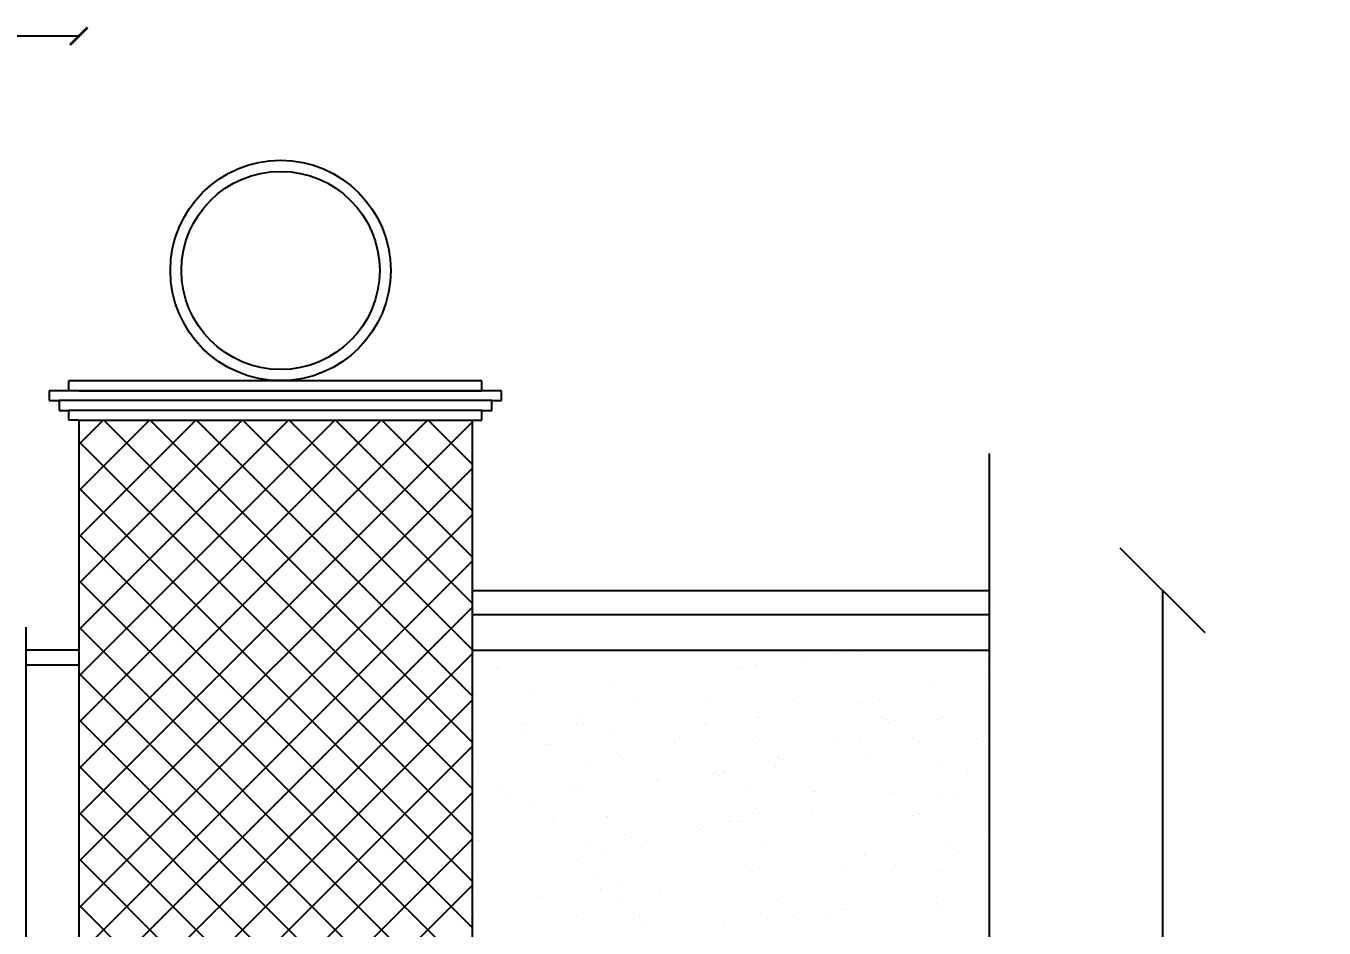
# Model space of a CAD drawing. Header units: metres. Extents: x 10791 to 15749, y -2675 to -2476.
# Drawn here: x 15706.52 to 15709.277, y -2624.983 to -2623.066 of the extents above; entities that cross this region are included whole.
import ezdxf

# ---------------------------------------------------------------- set-up
doc = ezdxf.new("R2010")
doc.units = ezdxf.units.M
doc.header["$LTSCALE"] = 0.5
doc.header["$MEASUREMENT"] = 0
doc.header["$PDMODE"] = 35
doc.styles.get("Standard").update_dxf_attribs({"font": ''})
doc.styles.get('Standard').set_extended_font_data('Arial Black')
doc.dimstyles.get("Standard").update_dxf_attribs({"dimtxt": 0.23, "dimasz": 0.18, "dimexe": 0.18, "dimexo": 0.0625, "dimgap": 0.09, "dimtad": 0, "dimtih": 1, "dimtoh": 1, "dimzin": 0, "dimdsep": 46, "dimtxsty": 'Standard', "dimblk": 'OBLIQUE', "dimcen": 0.09, "dimse1": 1, "dimse2": 1, "dimclrd": 1, "dimclrt": 3, "dimadec": 0, "dimazin": 0, "dimtfac": 1, "dimtofl": 0, "dimtmove": 0, "dimatfit": 3, "dimfxl": 0, "dimtolj": 1, "dimtzin": 0, "dimarcsym": 0})

# ---------------------------------------------------------------- blocks, each defined once
blk = doc.blocks.new('_Oblique')
at = {"color": 0, "linetype": 'ByBlock', "lineweight": -2}
blk.add_line((-0.5, -0.5), (0.5, 0.5), dxfattribs=at)
blk = doc.blocks.new('*D101')
at = {"color": 1, "lineweight": -2}
for p, q in [((15708.9341, -2624.2653), (15708.9341, -2625.2838)), ((15708.9341, -2626.7201), (15708.9341, -2625.7016))]:
    blk.add_line(p, q, dxfattribs=at)
at = {"layer": 'Defpoints', "color": 0, "lineweight": 25}
for p in [(15708.5655, -2624.2653), (15708.9341, -2624.2653), (15708.5655, -2626.7201)]:
    blk.add_point(p, dxfattribs=at)
at = {"color": 1, "lineweight": -2, "xscale": 0.18, "yscale": 0.18, "zscale": 0.18}
for p, rotation in [((15708.9341, -2624.2653), 90), ((15708.9341, -2626.7201), 270)]:
    blk.add_blockref('_Oblique', p, dxfattribs=dict(at, rotation=rotation))
at = {"color": 3, "insert": (15708.9341, -2625.4927), "char_height": 0.23, "attachment_point": 5}
blk.add_mtext('\\A1;1.50', dxfattribs=at)

msp = doc.modelspace()

# ---------------------------------------------------------------- linework, layer by layer
at = {"lineweight": 25, "ltscale": 60}
msp.add_line((15706.63188, -2623.08776), (15703.93529, -2623.08776), dxfattribs=at)
at = {"lineweight": 25, "ltscale": 72}
for p, q in [((15707.48808, -2623.82036), (15706.611, -2623.82036)), ((15706.611, -2623.84124), (15706.611, -2623.82036)), ((15707.48808, -2623.84124), (15707.48808, -2623.82036)), ((15706.56923, -2623.84124), (15706.56923, -2623.86212)), ((15707.52984, -2623.84124), (15706.56923, -2623.84124)), ((15706.56923, -2623.86212), (15706.59012, -2623.86212)), ((15706.611, -2623.86212), (15706.59012, -2623.86212)), ((15706.59012, -2623.86212), (15706.59012, -2623.88301)), ((15706.63188, -2623.84124), (15706.611, -2623.84124)), ((15707.50896, -2623.86212), (15706.611, -2623.86212)), ((15706.63188, -2623.84124), (15707.46719, -2623.84124)), ((15707.46719, -2623.84124), (15707.48808, -2623.84124)), ((15707.50896, -2623.88301), (15707.50896, -2623.86212)), ((15707.50896, -2623.86212), (15707.52984, -2623.86212)), ((15707.52984, -2623.86212), (15707.52984, -2623.84124)), ((15706.59012, -2623.88301), (15706.611, -2623.88301)), ((15707.48808, -2623.88301), (15706.611, -2623.88301)), ((15706.611, -2623.90389), (15706.611, -2623.88301)), ((15707.48808, -2623.90389), (15707.48808, -2623.88301)), ((15707.48808, -2623.88301), (15707.50896, -2623.88301)), ((15706.63188, -2623.90389), (15706.611, -2623.90389)), ((15706.63188, -2623.90389), (15706.63188, -2626.72012)), ((15706.63188, -2623.90389), (15707.46719, -2623.90389)), ((15706.63188, -2623.95561), (15706.68361, -2623.90389)), ((15706.63188, -2624.05406), (15706.78205, -2623.90389)), ((15706.63188, -2624.1525), (15706.88049, -2623.90389)), ((15706.63188, -2624.25094), (15706.97893, -2623.90389)), ((15706.63188, -2624.34938), (15707.07738, -2623.90389)), ((15706.63188, -2624.44783), (15707.17582, -2623.90389)), ((15706.63188, -2624.54627), (15707.27426, -2623.90389)), ((15706.63188, -2624.64471), (15707.3727, -2623.90389)), ((15706.63188, -2624.74315), (15707.46719, -2623.90784)), ((15707.46719, -2624.68597), (15706.68511, -2623.90389)), ((15707.46719, -2624.58753), (15706.78355, -2623.90389)), ((15707.46719, -2624.48909), (15706.882, -2623.90389)), ((15707.46719, -2624.39064), (15706.98044, -2623.90389)), ((15707.46719, -2624.2922), (15707.07888, -2623.90389)), ((15707.46719, -2624.19376), (15707.17732, -2623.90389)), ((15707.46719, -2624.09532), (15707.27577, -2623.90389)), ((15707.46719, -2623.99688), (15707.37421, -2623.90389)), ((15707.46719, -2623.90389), (15707.46719, -2626.72012)), ((15707.46719, -2623.90389), (15707.48808, -2623.90389)), ((15707.46719, -2624.78441), (15706.63188, -2623.9491)), ((15708.56549, -2623.97485), (15708.56549, -2625.26767)), ((15706.63188, -2624.84159), (15707.46719, -2624.00628)), ((15707.46719, -2624.88286), (15706.63188, -2624.04755)), ((15706.63188, -2624.94004), (15707.46719, -2624.10473)), ((15707.46719, -2624.9813), (15706.63188, -2624.14599)), ((15706.63188, -2625.03848), (15707.46719, -2624.20317)), ((15707.46719, -2625.07974), (15706.63188, -2624.24443)), ((15707.46719, -2624.26534), (15708.56549, -2624.26534)), ((15706.63188, -2625.13692), (15707.46719, -2624.30161)), ((15707.46719, -2624.31624), (15708.56549, -2624.31624)), ((15706.51963, -2624.34375), (15706.51963, -2626.59968)), ((15707.46719, -2625.17818), (15706.63188, -2624.34287)), ((15706.63188, -2624.39258), (15706.51963, -2624.39258)), ((15706.63188, -2625.23536), (15707.46719, -2624.40005)), ((15707.46719, -2624.39258), (15708.56549, -2624.39258)), ((15707.4691, -2624.39628), (15707.4691, -2624.39628)), ((15707.56082, -2624.41415), (15707.56082, -2624.41415)), ((15707.72794, -2624.41559), (15707.72794, -2624.41559)), ((15707.89752, -2624.41928), (15707.89752, -2624.41928)), ((15708.12645, -2624.41787), (15708.12645, -2624.41787)), ((15708.14819, -2624.41501), (15708.14819, -2624.41501)), ((15708.18215, -2624.41054), (15708.18215, -2624.41054)), ((15708.23888, -2624.40307), (15708.23888, -2624.40307)), ((15708.26061, -2624.40021), (15708.26061, -2624.40021)), ((15708.29457, -2624.39574), (15708.29457, -2624.39574)), ((15708.39965, -2624.41702), (15708.39965, -2624.41702)), ((15708.50898, -2624.41562), (15708.50898, -2624.41562)), ((15708.53461, -2624.39624), (15708.53461, -2624.39624)), ((15706.63188, -2624.42411), (15706.51963, -2624.42411)), ((15707.46719, -2625.27663), (15706.63188, -2624.44131)), ((15707.52207, -2624.43046), (15707.52207, -2624.43046)), ((15707.52312, -2624.43208), (15707.52312, -2624.43208)), ((15707.54073, -2624.4433), (15707.54073, -2624.4433)), ((15707.62891, -2624.43097), (15707.62891, -2624.43097)), ((15707.65318, -2624.43184), (15707.65318, -2624.43184)), ((15707.67079, -2624.44306), (15707.67079, -2624.44306)), ((15707.73564, -2624.42264), (15707.73564, -2624.42264)), ((15707.74171, -2624.42691), (15707.74171, -2624.42691)), ((15707.78324, -2624.43161), (15707.78324, -2624.43161)), ((15707.80086, -2624.44283), (15707.80086, -2624.44283)), ((15707.85104, -2624.42551), (15707.85104, -2624.42551)), ((15707.91331, -2624.43137), (15707.91331, -2624.43137)), ((15707.92334, -2624.44461), (15707.92334, -2624.44461)), ((15707.93092, -2624.44259), (15707.93092, -2624.44259)), ((15707.9573, -2624.44014), (15707.9573, -2624.44014)), ((15707.95788, -2624.42603), (15707.95788, -2624.42603)), ((15708.01403, -2624.43268), (15708.01403, -2624.43268)), ((15708.03577, -2624.42981), (15708.03577, -2624.42981)), ((15708.04337, -2624.43113), (15708.04337, -2624.43113)), ((15708.06098, -2624.44235), (15708.06098, -2624.44235)), ((15708.06465, -2624.42072), (15708.06465, -2624.42072)), ((15708.06972, -2624.42534), (15708.06972, -2624.42534)), ((15708.07068, -2624.42196), (15708.07068, -2624.42196)), ((15708.07235, -2624.42777), (15708.07235, -2624.42777)), ((15708.17344, -2624.4309), (15708.17344, -2624.4309)), ((15708.18001, -2624.42057), (15708.18001, -2624.42057)), ((15708.19105, -2624.44212), (15708.19105, -2624.44212)), ((15708.23423, -2624.42441), (15708.23423, -2624.42441)), ((15708.28685, -2624.42108), (15708.28685, -2624.42108)), ((15708.3035, -2624.43066), (15708.3035, -2624.43066)), ((15708.32111, -2624.44188), (15708.32111, -2624.44188)), ((15708.40136, -2624.42585), (15708.40136, -2624.42585)), ((15708.40905, -2624.4329), (15708.40905, -2624.4329)), ((15708.43356, -2624.43042), (15708.43356, -2624.43042)), ((15708.45118, -2624.44164), (15708.45118, -2624.44164)), ((15708.56363, -2624.43019), (15708.56363, -2624.43019)), ((15707.57855, -2624.46962), (15707.57855, -2624.46962)), ((15707.60239, -2624.45225), (15707.60239, -2624.45225)), ((15707.61008, -2624.4593), (15707.61008, -2624.4593)), ((15707.68787, -2624.46822), (15707.68787, -2624.46822)), ((15707.6985, -2624.47422), (15707.6985, -2624.47422)), ((15707.73245, -2624.46975), (15707.73245, -2624.46975)), ((15707.77197, -2624.45594), (15707.77197, -2624.45594)), ((15707.78918, -2624.46228), (15707.78918, -2624.46228)), ((15707.79471, -2624.46874), (15707.79471, -2624.46874)), ((15707.81092, -2624.45941), (15707.81092, -2624.45941)), ((15707.84488, -2624.45494), (15707.84488, -2624.45494)), ((15707.90161, -2624.44748), (15707.90161, -2624.44748)), ((15707.90751, -2624.46467), (15707.90751, -2624.46467)), ((15707.9391, -2624.45737), (15707.9391, -2624.45737)), ((15707.94679, -2624.46443), (15707.94679, -2624.46443)), ((15708.01684, -2624.46328), (15708.01684, -2624.46328)), ((15708.10868, -2624.46107), (15708.10868, -2624.46107)), ((15708.12368, -2624.46379), (15708.12368, -2624.46379)), ((15708.23648, -2624.45973), (15708.23648, -2624.45973)), ((15708.2758, -2624.4625), (15708.2758, -2624.4625)), ((15708.2835, -2624.46956), (15708.2835, -2624.46956)), ((15708.34581, -2624.45833), (15708.34581, -2624.45833)), ((15708.44539, -2624.4662), (15708.44539, -2624.4662)), ((15708.45265, -2624.45884), (15708.45265, -2624.45884)), ((15708.52397, -2624.47368), (15708.52397, -2624.47368)), ((15708.55792, -2624.46921), (15708.55792, -2624.46921)), ((15708.56545, -2624.45478), (15708.56545, -2624.45478)), ((15706.63188, -2625.33381), (15707.46719, -2624.4985)), ((15707.47407, -2624.48393), (15707.47407, -2624.48393)), ((15707.47683, -2624.4889), (15707.47683, -2624.4889)), ((15707.48453, -2624.49596), (15707.48453, -2624.49596)), ((15707.50761, -2624.49935), (15707.50761, -2624.49935)), ((15707.56434, -2624.49188), (15707.56434, -2624.49188)), ((15707.58607, -2624.48902), (15707.58607, -2624.48902)), ((15707.60413, -2624.48369), (15707.60413, -2624.48369)), ((15707.62003, -2624.48455), (15707.62003, -2624.48455)), ((15707.64642, -2624.4926), (15707.64642, -2624.4926)), ((15707.67676, -2624.47708), (15707.67676, -2624.47708)), ((15707.7342, -2624.48346), (15707.7342, -2624.48346)), ((15707.81354, -2624.49403), (15707.81354, -2624.49403)), ((15707.82124, -2624.50108), (15707.82124, -2624.50108)), ((15707.86426, -2624.48322), (15707.86426, -2624.48322)), ((15707.98313, -2624.49772), (15707.98313, -2624.49772)), ((15707.99432, -2624.48298), (15707.99432, -2624.48298)), ((15708.12439, -2624.48275), (15708.12439, -2624.48275)), ((15708.15025, -2624.49916), (15708.15025, -2624.49916)), ((15708.18264, -2624.50104), (15708.18264, -2624.50104)), ((15708.25445, -2624.48251), (15708.25445, -2624.48251)), ((15708.28948, -2624.50155), (15708.28948, -2624.50155)), ((15708.33308, -2624.49881), (15708.33308, -2624.49881)), ((15708.38452, -2624.48227), (15708.38452, -2624.48227)), ((15708.38981, -2624.49134), (15708.38981, -2624.49134)), ((15708.40228, -2624.49749), (15708.40228, -2624.49749)), ((15708.41155, -2624.48848), (15708.41155, -2624.48848)), ((15708.4455, -2624.48401), (15708.4455, -2624.48401)), ((15708.50223, -2624.47654), (15708.50223, -2624.47654)), ((15708.51161, -2624.4961), (15708.51161, -2624.4961)), ((15708.51458, -2624.48204), (15708.51458, -2624.48204)), ((15707.47365, -2624.50382), (15707.47365, -2624.50382)), ((15707.52087, -2624.52925), (15707.52087, -2624.52925)), ((15707.5247, -2624.51093), (15707.5247, -2624.51093)), ((15707.63154, -2624.51145), (15707.63154, -2624.51145)), ((15707.74435, -2624.50738), (15707.74435, -2624.50738)), ((15707.85367, -2624.50599), (15707.85367, -2624.50599)), ((15707.96051, -2624.5065), (15707.96051, -2624.5065)), ((15708.07331, -2624.50244), (15708.07331, -2624.50244)), ((15708.10823, -2624.52841), (15708.10823, -2624.52841)), ((15708.15795, -2624.50621), (15708.15795, -2624.50621)), ((15708.16496, -2624.52094), (15708.16496, -2624.52094)), ((15708.1867, -2624.51808), (15708.1867, -2624.51808)), ((15708.22065, -2624.51361), (15708.22065, -2624.51361)), ((15708.27738, -2624.50614), (15708.27738, -2624.50614)), ((15708.29912, -2624.50328), (15708.29912, -2624.50328)), ((15708.31984, -2624.50285), (15708.31984, -2624.50285)), ((15708.48696, -2624.50429), (15708.48696, -2624.50429)), ((15708.49466, -2624.51134), (15708.49466, -2624.51134)), ((15707.46719, -2625.37507), (15706.63188, -2624.53976)), ((15707.46837, -2624.55416), (15707.46837, -2624.55416)), ((15707.55685, -2624.53666), (15707.55685, -2624.53666)), ((15707.57446, -2624.54788), (15707.57446, -2624.54788)), ((15707.58118, -2624.55009), (15707.58118, -2624.55009)), ((15707.68691, -2624.53643), (15707.68691, -2624.53643)), ((15707.68799, -2624.53069), (15707.68799, -2624.53069)), ((15707.6905, -2624.5487), (15707.6905, -2624.5487)), ((15707.69569, -2624.53774), (15707.69569, -2624.53774)), ((15707.70452, -2624.54765), (15707.70452, -2624.54765)), ((15707.79734, -2624.54921), (15707.79734, -2624.54921)), ((15707.81697, -2624.53619), (15707.81697, -2624.53619)), ((15707.83459, -2624.54741), (15707.83459, -2624.54741)), ((15707.85758, -2624.53438), (15707.85758, -2624.53438)), ((15707.91015, -2624.54515), (15707.91015, -2624.54515)), ((15707.94011, -2624.55054), (15707.94011, -2624.55054)), ((15707.94704, -2624.53595), (15707.94704, -2624.53595)), ((15707.96185, -2624.54768), (15707.96185, -2624.54768)), ((15707.96465, -2624.54717), (15707.96465, -2624.54717)), ((15707.99581, -2624.54321), (15707.99581, -2624.54321)), ((15708.01947, -2624.54375), (15708.01947, -2624.54375)), ((15708.0247, -2624.53582), (15708.0247, -2624.53582)), ((15708.0324, -2624.54287), (15708.0324, -2624.54287)), ((15708.05254, -2624.53574), (15708.05254, -2624.53574)), ((15708.07428, -2624.53288), (15708.07428, -2624.53288)), ((15708.0771, -2624.53572), (15708.0771, -2624.53572)), ((15708.09471, -2624.54694), (15708.09471, -2624.54694)), ((15708.12631, -2624.54427), (15708.12631, -2624.54427)), ((15708.19429, -2624.53951), (15708.19429, -2624.53951)), ((15708.20717, -2624.53548), (15708.20717, -2624.53548)), ((15708.22478, -2624.5467), (15708.22478, -2624.5467)), ((15708.23911, -2624.5402), (15708.23911, -2624.5402)), ((15708.33723, -2624.53525), (15708.33723, -2624.53525)), ((15708.34844, -2624.53881), (15708.34844, -2624.53881)), ((15708.35484, -2624.54647), (15708.35484, -2624.54647)), ((15708.36141, -2624.54094), (15708.36141, -2624.54094)), ((15708.36911, -2624.548), (15708.36911, -2624.548)), ((15708.45528, -2624.53932), (15708.45528, -2624.53932)), ((15708.46729, -2624.53501), (15708.46729, -2624.53501)), ((15708.48491, -2624.54623), (15708.48491, -2624.54623)), ((15708.53099, -2624.54464), (15708.53099, -2624.54464)), ((15707.56244, -2624.56734), (15707.56244, -2624.56734)), ((15707.57014, -2624.5744), (15707.57014, -2624.5744)), ((15707.71527, -2624.58015), (15707.71527, -2624.58015)), ((15707.73202, -2624.57104), (15707.73202, -2624.57104)), ((15707.73701, -2624.57728), (15707.73701, -2624.57728)), ((15707.77096, -2624.57281), (15707.77096, -2624.57281)), ((15707.82769, -2624.56534), (15707.82769, -2624.56534)), ((15707.84943, -2624.56248), (15707.84943, -2624.56248)), ((15707.88338, -2624.55801), (15707.88338, -2624.55801)), ((15707.89915, -2624.57247), (15707.89915, -2624.57247)), ((15707.90684, -2624.57953), (15707.90684, -2624.57953)), ((15708.06873, -2624.57616), (15708.06873, -2624.57616)), ((15708.07595, -2624.58291), (15708.07595, -2624.58291)), ((15708.18527, -2624.58152), (15708.18527, -2624.58152)), ((15708.23586, -2624.5776), (15708.23586, -2624.5776)), ((15708.24355, -2624.58465), (15708.24355, -2624.58465)), ((15708.29211, -2624.58203), (15708.29211, -2624.58203)), ((15708.40491, -2624.57797), (15708.40491, -2624.57797)), ((15708.40544, -2624.58129), (15708.40544, -2624.58129)), ((15708.51424, -2624.57657), (15708.51424, -2624.57657)), ((15708.54074, -2624.57961), (15708.54074, -2624.57961)), ((15708.56248, -2624.57675), (15708.56248, -2624.57675)), ((15706.63188, -2625.43225), (15707.46719, -2624.59694)), ((15707.49042, -2624.60975), (15707.49042, -2624.60975)), ((15707.5078, -2624.58851), (15707.5078, -2624.58851)), ((15707.51216, -2624.60688), (15707.51216, -2624.60688)), ((15707.52733, -2624.59141), (15707.52733, -2624.59141)), ((15707.54611, -2624.60241), (15707.54611, -2624.60241)), ((15707.60284, -2624.59495), (15707.60284, -2624.59495)), ((15707.60647, -2624.60769), (15707.60647, -2624.60769)), ((15707.62458, -2624.59208), (15707.62458, -2624.59208)), ((15707.63417, -2624.59192), (15707.63417, -2624.59192)), ((15707.63786, -2624.58828), (15707.63786, -2624.58828)), ((15707.65854, -2624.58761), (15707.65854, -2624.58761)), ((15707.74698, -2624.58786), (15707.74698, -2624.58786)), ((15707.76793, -2624.58804), (15707.76793, -2624.58804)), ((15707.77359, -2624.60913), (15707.77359, -2624.60913)), ((15707.8563, -2624.58646), (15707.8563, -2624.58646)), ((15707.89799, -2624.5878), (15707.89799, -2624.5878)), ((15707.96314, -2624.58698), (15707.96314, -2624.58698)), ((15708.02806, -2624.58757), (15708.02806, -2624.58757)), ((15708.15812, -2624.58733), (15708.15812, -2624.58733)), ((15708.28818, -2624.5871), (15708.28818, -2624.5871)), ((15708.31589, -2624.60921), (15708.31589, -2624.60921)), ((15708.33763, -2624.60635), (15708.33763, -2624.60635)), ((15708.37158, -2624.60188), (15708.37158, -2624.60188)), ((15708.41825, -2624.58686), (15708.41825, -2624.58686)), ((15708.42831, -2624.59441), (15708.42831, -2624.59441)), ((15708.45005, -2624.59155), (15708.45005, -2624.59155)), ((15708.48401, -2624.58708), (15708.48401, -2624.58708)), ((15708.54831, -2624.58662), (15708.54831, -2624.58662)), ((15707.46719, -2625.47351), (15706.63188, -2624.6382)), ((15707.471, -2624.63463), (15707.471, -2624.63463)), ((15707.58381, -2624.63057), (15707.58381, -2624.63057)), ((15707.69313, -2624.62917), (15707.69313, -2624.62917)), ((15707.78129, -2624.61618), (15707.78129, -2624.61618)), ((15707.79997, -2624.62969), (15707.79997, -2624.62969)), ((15707.91278, -2624.62562), (15707.91278, -2624.62562)), ((15707.94318, -2624.61282), (15707.94318, -2624.61282)), ((15708.0221, -2624.62423), (15708.0221, -2624.62423)), ((15708.09104, -2624.63881), (15708.09104, -2624.63881)), ((15708.1103, -2624.61426), (15708.1103, -2624.61426)), ((15708.11278, -2624.63595), (15708.11278, -2624.63595)), ((15708.118, -2624.62131), (15708.118, -2624.62131)), ((15708.12894, -2624.62474), (15708.12894, -2624.62474)), ((15708.14674, -2624.63148), (15708.14674, -2624.63148)), ((15708.20347, -2624.62401), (15708.20347, -2624.62401)), ((15708.22521, -2624.62115), (15708.22521, -2624.62115)), ((15708.24175, -2624.62068), (15708.24175, -2624.62068)), ((15708.25916, -2624.61668), (15708.25916, -2624.61668)), ((15708.27989, -2624.61795), (15708.27989, -2624.61795)), ((15708.35107, -2624.61928), (15708.35107, -2624.61928)), ((15708.37096, -2624.63983), (15708.37096, -2624.63983)), ((15708.44701, -2624.61939), (15708.44701, -2624.61939)), ((15708.45471, -2624.62644), (15708.45471, -2624.62644)), ((15708.45791, -2624.61979), (15708.45791, -2624.61979)), ((15708.50102, -2624.63959), (15708.50102, -2624.63959)), ((15707.47813, -2624.65271), (15707.47813, -2624.65271)), ((15707.48092, -2624.64435), (15707.48092, -2624.64435)), ((15707.59058, -2624.64125), (15707.59058, -2624.64125)), ((15707.60819, -2624.65247), (15707.60819, -2624.65247)), ((15707.64804, -2624.64579), (15707.64804, -2624.64579)), ((15707.65574, -2624.65284), (15707.65574, -2624.65284)), ((15707.72064, -2624.64101), (15707.72064, -2624.64101)), ((15707.73825, -2624.65223), (15707.73825, -2624.65223)), ((15707.81763, -2624.64948), (15707.81763, -2624.64948)), ((15707.85071, -2624.64078), (15707.85071, -2624.64078)), ((15707.85893, -2624.66694), (15707.85893, -2624.66694)), ((15707.86832, -2624.652), (15707.86832, -2624.652)), ((15707.88794, -2624.66555), (15707.88794, -2624.66555)), ((15707.92189, -2624.66108), (15707.92189, -2624.66108)), ((15707.96577, -2624.66745), (15707.96577, -2624.66745)), ((15707.97862, -2624.65361), (15707.97862, -2624.65361)), ((15707.98077, -2624.64054), (15707.98077, -2624.64054)), ((15707.98475, -2624.65091), (15707.98475, -2624.65091)), ((15707.99245, -2624.65797), (15707.99245, -2624.65797)), ((15707.99838, -2624.65176), (15707.99838, -2624.65176)), ((15708.00036, -2624.65075), (15708.00036, -2624.65075)), ((15708.03431, -2624.64628), (15708.03431, -2624.64628)), ((15708.07858, -2624.66339), (15708.07858, -2624.66339)), ((15708.11083, -2624.6403), (15708.11083, -2624.6403)), ((15708.12845, -2624.65152), (15708.12845, -2624.65152)), ((15708.15434, -2624.65461), (15708.15434, -2624.65461)), ((15708.1879, -2624.66199), (15708.1879, -2624.66199)), ((15708.2409, -2624.64007), (15708.2409, -2624.64007)), ((15708.25851, -2624.65129), (15708.25851, -2624.65129)), ((15708.29474, -2624.6625), (15708.29474, -2624.6625)), ((15708.32146, -2624.65604), (15708.32146, -2624.65604)), ((15708.32916, -2624.6631), (15708.32916, -2624.6631)), ((15708.38857, -2624.65105), (15708.38857, -2624.65105)), ((15708.40755, -2624.65844), (15708.40755, -2624.65844)), ((15708.49105, -2624.65973), (15708.49105, -2624.65973)), ((15708.51687, -2624.65705), (15708.51687, -2624.65705)), ((15708.51864, -2624.65081), (15708.51864, -2624.65081)), ((15707.52249, -2624.68244), (15707.52249, -2624.68244)), ((15707.52996, -2624.67188), (15707.52996, -2624.67188)), ((15707.53019, -2624.6895), (15707.53019, -2624.6895)), ((15707.54153, -2624.6931), (15707.54153, -2624.6931)), ((15707.6368, -2624.6724), (15707.6368, -2624.6724)), ((15707.67159, -2624.69286), (15707.67159, -2624.69286)), ((15707.69208, -2624.68613), (15707.69208, -2624.68613)), ((15707.69704, -2624.69068), (15707.69704, -2624.69068)), ((15707.74961, -2624.66833), (15707.74961, -2624.66833)), ((15707.75377, -2624.68321), (15707.75377, -2624.68321)), ((15707.77551, -2624.68035), (15707.77551, -2624.68035)), ((15707.80166, -2624.69263), (15707.80166, -2624.69263)), ((15707.80947, -2624.67588), (15707.80947, -2624.67588)), ((15707.8592, -2624.68757), (15707.8592, -2624.68757)), ((15707.8662, -2624.66841), (15707.8662, -2624.66841)), ((15707.8669, -2624.69462), (15707.8669, -2624.69462)), ((15707.93172, -2624.69239), (15707.93172, -2624.69239)), ((15708.02878, -2624.69126), (15708.02878, -2624.69126)), ((15708.06179, -2624.69215), (15708.06179, -2624.69215)), ((15708.19185, -2624.69192), (15708.19185, -2624.69192)), ((15708.19591, -2624.6927), (15708.19591, -2624.6927)), ((15708.32191, -2624.69168), (15708.32191, -2624.69168)), ((15708.45198, -2624.69144), (15708.45198, -2624.69144)), ((15708.48856, -2624.69461), (15708.48856, -2624.69461)), ((15708.52252, -2624.69014), (15708.52252, -2624.69014)), ((15706.63188, -2625.53069), (15707.46719, -2624.69538)), ((15707.4722, -2624.72028), (15707.4722, -2624.72028)), ((15707.47363, -2624.71511), (15707.47363, -2624.71511)), ((15707.52893, -2624.71281), (15707.52893, -2624.71281)), ((15707.55067, -2624.70995), (15707.55067, -2624.70995)), ((15707.58462, -2624.70548), (15707.58462, -2624.70548)), ((15707.58644, -2624.71104), (15707.58644, -2624.71104)), ((15707.64135, -2624.69801), (15707.64135, -2624.69801)), ((15707.66309, -2624.69515), (15707.66309, -2624.69515)), ((15707.69576, -2624.70965), (15707.69576, -2624.70965)), ((15707.8026, -2624.71016), (15707.8026, -2624.71016)), ((15707.91541, -2624.7061), (15707.91541, -2624.7061)), ((15708.02473, -2624.7047), (15708.02473, -2624.7047)), ((15708.13157, -2624.70521), (15708.13157, -2624.70521)), ((15708.20361, -2624.69975), (15708.20361, -2624.69975)), ((15708.24438, -2624.70115), (15708.24438, -2624.70115)), ((15708.29767, -2624.71975), (15708.29767, -2624.71975)), ((15708.3537, -2624.69976), (15708.3537, -2624.69976)), ((15708.3544, -2624.71228), (15708.3544, -2624.71228)), ((15708.36549, -2624.69639), (15708.36549, -2624.69639)), ((15708.37614, -2624.70941), (15708.37614, -2624.70941)), ((15708.41009, -2624.70494), (15708.41009, -2624.70494)), ((15708.46054, -2624.70027), (15708.46054, -2624.70027)), ((15708.46682, -2624.69748), (15708.46682, -2624.69748)), ((15708.53262, -2624.69783), (15708.53262, -2624.69783)), ((15708.54031, -2624.70488), (15708.54031, -2624.70488)), ((15707.46719, -2625.57195), (15706.63188, -2624.73664)), ((15707.49425, -2624.74607), (15707.49425, -2624.74607)), ((15707.56652, -2624.72279), (15707.56652, -2624.72279)), ((15707.62431, -2624.74583), (15707.62431, -2624.74583)), ((15707.73365, -2624.72423), (15707.73365, -2624.72423)), ((15707.74134, -2624.73128), (15707.74134, -2624.73128)), ((15707.75224, -2624.74881), (15707.75224, -2624.74881)), ((15707.75437, -2624.7456), (15707.75437, -2624.7456)), ((15707.86156, -2624.74741), (15707.86156, -2624.74741)), ((15707.88444, -2624.74536), (15707.88444, -2624.74536)), ((15707.90323, -2624.72792), (15707.90323, -2624.72792)), ((15707.9684, -2624.74793), (15707.9684, -2624.74793)), ((15708.0145, -2624.74512), (15708.0145, -2624.74512)), ((15708.07035, -2624.72936), (15708.07035, -2624.72936)), ((15708.07282, -2624.74935), (15708.07282, -2624.74935)), ((15708.07805, -2624.73641), (15708.07805, -2624.73641)), ((15708.08121, -2624.74386), (15708.08121, -2624.74386)), ((15708.12955, -2624.74188), (15708.12955, -2624.74188)), ((15708.14456, -2624.74489), (15708.14456, -2624.74489)), ((15708.15129, -2624.73902), (15708.15129, -2624.73902)), ((15708.18525, -2624.73455), (15708.18525, -2624.73455)), ((15708.19053, -2624.74247), (15708.19053, -2624.74247)), ((15708.23994, -2624.73305), (15708.23994, -2624.73305)), ((15708.24198, -2624.72708), (15708.24198, -2624.72708)), ((15708.26371, -2624.72422), (15708.26371, -2624.72422)), ((15708.27463, -2624.74465), (15708.27463, -2624.74465)), ((15708.29737, -2624.74298), (15708.29737, -2624.74298)), ((15708.40469, -2624.74442), (15708.40469, -2624.74442)), ((15708.40706, -2624.73448), (15708.40706, -2624.73448)), ((15708.41018, -2624.73892), (15708.41018, -2624.73892)), ((15708.41476, -2624.74154), (15708.41476, -2624.74154)), ((15708.5195, -2624.73752), (15708.5195, -2624.73752)), ((15708.53476, -2624.74418), (15708.53476, -2624.74418)), ((15707.51186, -2624.75729), (15707.51186, -2624.75729)), ((15707.53259, -2624.75236), (15707.53259, -2624.75236)), ((15707.60809, -2624.76088), (15707.60809, -2624.76088)), ((15707.61579, -2624.76794), (15707.61579, -2624.76794)), ((15707.63943, -2624.75287), (15707.63943, -2624.75287)), ((15707.64192, -2624.75705), (15707.64192, -2624.75705)), ((15707.77199, -2624.75682), (15707.77199, -2624.75682)), ((15707.77768, -2624.76458), (15707.77768, -2624.76458)), ((15707.90205, -2624.75658), (15707.90205, -2624.75658)), ((15707.90471, -2624.77148), (15707.90471, -2624.77148)), ((15707.92644, -2624.76862), (15707.92644, -2624.76862)), ((15707.9448, -2624.76601), (15707.9448, -2624.76601)), ((15707.9525, -2624.77307), (15707.9525, -2624.77307)), ((15707.9604, -2624.76415), (15707.9604, -2624.76415)), ((15708.01713, -2624.75668), (15708.01713, -2624.75668)), ((15708.03211, -2624.75635), (15708.03211, -2624.75635)), ((15708.03887, -2624.75382), (15708.03887, -2624.75382)), ((15708.11439, -2624.7697), (15708.11439, -2624.7697)), ((15708.16218, -2624.75611), (15708.16218, -2624.75611)), ((15708.28151, -2624.77114), (15708.28151, -2624.77114)), ((15708.29224, -2624.75587), (15708.29224, -2624.75587)), ((15708.4223, -2624.75564), (15708.4223, -2624.75564)), ((15708.4511, -2624.77483), (15708.4511, -2624.77483)), ((15708.55237, -2624.7554), (15708.55237, -2624.7554)), ((15706.63188, -2625.62913), (15707.46719, -2624.79382)), ((15707.47626, -2624.79558), (15707.47626, -2624.79558)), ((15707.48254, -2624.79754), (15707.48254, -2624.79754)), ((15707.49024, -2624.80459), (15707.49024, -2624.80459)), ((15707.57526, -2624.79768), (15707.57526, -2624.79768)), ((15707.58907, -2624.79152), (15707.58907, -2624.79152)), ((15707.65213, -2624.80123), (15707.65213, -2624.80123)), ((15707.67986, -2624.80108), (15707.67986, -2624.80108)), ((15707.69839, -2624.79012), (15707.69839, -2624.79012)), ((15707.7016, -2624.79822), (15707.7016, -2624.79822)), ((15707.70533, -2624.79745), (15707.70533, -2624.79745)), ((15707.73555, -2624.79375), (15707.73555, -2624.79375)), ((15707.79228, -2624.78628), (15707.79228, -2624.78628)), ((15707.80523, -2624.79064), (15707.80523, -2624.79064)), ((15707.81402, -2624.78342), (15707.81402, -2624.78342)), ((15707.81925, -2624.80267), (15707.81925, -2624.80267)), ((15707.83539, -2624.79721), (15707.83539, -2624.79721)), ((15707.84798, -2624.77895), (15707.84798, -2624.77895)), ((15707.91804, -2624.78657), (15707.91804, -2624.78657)), ((15707.96545, -2624.79697), (15707.96545, -2624.79697)), ((15708.02736, -2624.78518), (15708.02736, -2624.78518)), ((15708.09552, -2624.79674), (15708.09552, -2624.79674)), ((15708.1342, -2624.78569), (15708.1342, -2624.78569)), ((15708.22558, -2624.7965), (15708.22558, -2624.7965)), ((15708.24701, -2624.78163), (15708.24701, -2624.78163)), ((15708.28921, -2624.77819), (15708.28921, -2624.77819)), ((15708.35564, -2624.79627), (15708.35564, -2624.79627)), ((15708.35633, -2624.78023), (15708.35633, -2624.78023)), ((15708.46317, -2624.78074), (15708.46317, -2624.78074)), ((15708.48571, -2624.79603), (15708.48571, -2624.79603)), ((15708.50533, -2624.80054), (15708.50533, -2624.80054)), ((15708.52707, -2624.79768), (15708.52707, -2624.79768)), ((15708.56102, -2624.79321), (15708.56102, -2624.79321)), ((15707.47675, -2624.82782), (15707.47675, -2624.82782)), ((15707.51071, -2624.82335), (15707.51071, -2624.82335)), ((15707.53522, -2624.83283), (15707.53522, -2624.83283)), ((15707.56743, -2624.81588), (15707.56743, -2624.81588)), ((15707.58917, -2624.81302), (15707.58917, -2624.81302)), ((15707.62313, -2624.80855), (15707.62313, -2624.80855)), ((15707.75487, -2624.82928), (15707.75487, -2624.82928)), ((15707.82695, -2624.80972), (15707.82695, -2624.80972)), ((15707.86419, -2624.82789), (15707.86419, -2624.82789)), ((15707.97103, -2624.8284), (15707.97103, -2624.8284)), ((15707.98884, -2624.80636), (15707.98884, -2624.80636)), ((15708.08384, -2624.82434), (15708.08384, -2624.82434)), ((15708.15596, -2624.8078), (15708.15596, -2624.8078)), ((15708.16366, -2624.81485), (15708.16366, -2624.81485)), ((15708.19316, -2624.82294), (15708.19316, -2624.82294)), ((15708.28048, -2624.83014), (15708.28048, -2624.83014)), ((15708.3, -2624.82345), (15708.3, -2624.82345)), ((15708.30222, -2624.82728), (15708.30222, -2624.82728)), ((15708.32554, -2624.81149), (15708.32554, -2624.81149)), ((15708.33618, -2624.82281), (15708.33618, -2624.82281)), ((15708.39291, -2624.81534), (15708.39291, -2624.81534)), ((15708.41281, -2624.81939), (15708.41281, -2624.81939)), ((15708.41465, -2624.81248), (15708.41465, -2624.81248)), ((15708.4486, -2624.80801), (15708.4486, -2624.80801)), ((15708.49267, -2624.81293), (15708.49267, -2624.81293)), ((15708.50037, -2624.81998), (15708.50037, -2624.81998)), ((15708.52213, -2624.818), (15708.52213, -2624.818)), ((15707.46719, -2625.67039), (15706.63188, -2624.83508)), ((15707.52657, -2624.83789), (15707.52657, -2624.83789)), ((15707.52798, -2624.85066), (15707.52798, -2624.85066)), ((15707.64206, -2624.83335), (15707.64206, -2624.83335)), ((15707.65804, -2624.85042), (15707.65804, -2624.85042)), ((15707.6937, -2624.83933), (15707.6937, -2624.83933)), ((15707.7014, -2624.84638), (15707.7014, -2624.84638)), ((15707.7881, -2624.85018), (15707.7881, -2624.85018)), ((15707.86328, -2624.84302), (15707.86328, -2624.84302)), ((15707.91817, -2624.84995), (15707.91817, -2624.84995)), ((15708.03041, -2624.84445), (15708.03041, -2624.84445)), ((15708.0381, -2624.85151), (15708.0381, -2624.85151)), ((15708.04823, -2624.84971), (15708.04823, -2624.84971)), ((15708.05564, -2624.85975), (15708.05564, -2624.85975)), ((15708.07738, -2624.85688), (15708.07738, -2624.85688)), ((15708.11133, -2624.85241), (15708.11133, -2624.85241)), ((15708.16806, -2624.84495), (15708.16806, -2624.84495)), ((15708.1783, -2624.84947), (15708.1783, -2624.84947)), ((15708.1898, -2624.84208), (15708.1898, -2624.84208)), ((15708.19999, -2624.84815), (15708.19999, -2624.84815)), ((15708.22375, -2624.83761), (15708.22375, -2624.83761)), ((15708.30836, -2624.84924), (15708.30836, -2624.84924)), ((15708.32597, -2624.86046), (15708.32597, -2624.86046)), ((15708.36711, -2624.84958), (15708.36711, -2624.84958)), ((15708.37481, -2624.85664), (15708.37481, -2624.85664)), ((15708.43842, -2624.849), (15708.43842, -2624.849)), ((15708.45604, -2624.86022), (15708.45604, -2624.86022)), ((15708.5367, -2624.85327), (15708.5367, -2624.85327)), ((15707.4789, -2624.87606), (15707.4789, -2624.87606)), ((15707.54559, -2624.86188), (15707.54559, -2624.86188)), ((15707.56814, -2624.87598), (15707.56814, -2624.87598)), ((15707.57584, -2624.88304), (15707.57584, -2624.88304)), ((15707.5917, -2624.87199), (15707.5917, -2624.87199)), ((15707.67565, -2624.86164), (15707.67565, -2624.86164)), ((15707.70102, -2624.8706), (15707.70102, -2624.8706)), ((15707.73773, -2624.87967), (15707.73773, -2624.87967)), ((15707.80572, -2624.8614), (15707.80572, -2624.8614)), ((15707.80786, -2624.87111), (15707.80786, -2624.87111)), ((15707.85253, -2624.88649), (15707.85253, -2624.88649)), ((15707.88648, -2624.88202), (15707.88648, -2624.88202)), ((15707.90485, -2624.88111), (15707.90485, -2624.88111)), ((15707.92067, -2624.86705), (15707.92067, -2624.86705)), ((15707.93578, -2624.86117), (15707.93578, -2624.86117)), ((15707.94321, -2624.87455), (15707.94321, -2624.87455)), ((15707.96495, -2624.87169), (15707.96495, -2624.87169)), ((15707.99891, -2624.86722), (15707.99891, -2624.86722)), ((15708.02999, -2624.86565), (15708.02999, -2624.86565)), ((15708.06584, -2624.86093), (15708.06584, -2624.86093)), ((15708.07444, -2624.8848), (15708.07444, -2624.8848)), ((15708.13683, -2624.86616), (15708.13683, -2624.86616)), ((15708.19591, -2624.86069), (15708.19591, -2624.86069)), ((15708.24156, -2624.88624), (15708.24156, -2624.88624)), ((15708.24964, -2624.8621), (15708.24964, -2624.8621)), ((15708.35896, -2624.86071), (15708.35896, -2624.86071)), ((15708.4658, -2624.86122), (15708.4658, -2624.86122)), ((15706.63188, -2625.72758), (15707.46719, -2624.89226)), ((15707.47893, -2624.90251), (15707.47893, -2624.90251)), ((15707.53786, -2624.91331), (15707.53786, -2624.91331)), ((15707.60899, -2624.90227), (15707.60899, -2624.90227)), ((15707.6447, -2624.91382), (15707.6447, -2624.91382)), ((15707.66164, -2624.91162), (15707.66164, -2624.91162)), ((15707.71837, -2624.90415), (15707.71837, -2624.90415)), ((15707.73906, -2624.90203), (15707.73906, -2624.90203)), ((15707.74011, -2624.90129), (15707.74011, -2624.90129)), ((15707.7575, -2624.90976), (15707.7575, -2624.90976)), ((15707.77406, -2624.89682), (15707.77406, -2624.89682)), ((15707.83079, -2624.88935), (15707.83079, -2624.88935)), ((15707.86683, -2624.90836), (15707.86683, -2624.90836)), ((15707.86912, -2624.9018), (15707.86912, -2624.9018)), ((15707.91255, -2624.88816), (15707.91255, -2624.88816)), ((15707.97367, -2624.90888), (15707.97367, -2624.90888)), ((15707.99918, -2624.90156), (15707.99918, -2624.90156)), ((15708.08647, -2624.90481), (15708.08647, -2624.90481)), ((15708.12925, -2624.90132), (15708.12925, -2624.90132)), ((15708.19579, -2624.90342), (15708.19579, -2624.90342)), ((15708.24926, -2624.89329), (15708.24926, -2624.89329)), ((15708.25931, -2624.90109), (15708.25931, -2624.90109)), ((15708.30263, -2624.90393), (15708.30263, -2624.90393)), ((15708.38938, -2624.90085), (15708.38938, -2624.90085)), ((15708.41115, -2624.88993), (15708.41115, -2624.88993)), ((15708.41544, -2624.89986), (15708.41544, -2624.89986)), ((15708.45315, -2624.91555), (15708.45315, -2624.91555)), ((15708.48711, -2624.91108), (15708.48711, -2624.91108)), ((15708.51944, -2624.90061), (15708.51944, -2624.90061)), ((15708.52476, -2624.89847), (15708.52476, -2624.89847)), ((15708.54384, -2624.90361), (15708.54384, -2624.90361)), ((15707.46719, -2625.76884), (15706.63188, -2624.93353)), ((15707.49352, -2624.93375), (15707.49352, -2624.93375)), ((15707.51526, -2624.93089), (15707.51526, -2624.93089)), ((15707.54921, -2624.92642), (15707.54921, -2624.92642)), ((15707.60594, -2624.91895), (15707.60594, -2624.91895)), ((15707.61218, -2624.91633), (15707.61218, -2624.91633)), ((15707.62768, -2624.91609), (15707.62768, -2624.91609)), ((15707.7793, -2624.91777), (15707.7793, -2624.91777)), ((15707.787, -2624.92482), (15707.787, -2624.92482)), ((15707.94889, -2624.92146), (15707.94889, -2624.92146)), ((15708.11601, -2624.9229), (15708.11601, -2624.9229)), ((15708.12371, -2624.92995), (15708.12371, -2624.92995)), ((15708.25227, -2624.94258), (15708.25227, -2624.94258)), ((15708.26226, -2624.94068), (15708.26226, -2624.94068)), ((15708.2856, -2624.92659), (15708.2856, -2624.92659)), ((15708.31899, -2624.93321), (15708.31899, -2624.93321)), ((15708.34073, -2624.93035), (15708.34073, -2624.93035)), ((15708.36159, -2624.94118), (15708.36159, -2624.94118)), ((15708.37468, -2624.92588), (15708.37468, -2624.92588)), ((15708.43141, -2624.91841), (15708.43141, -2624.91841)), ((15708.45272, -2624.92802), (15708.45272, -2624.92802)), ((15708.46042, -2624.93508), (15708.46042, -2624.93508)), ((15708.46843, -2624.94169), (15708.46843, -2624.94169)), ((15707.48153, -2624.95653), (15707.48153, -2624.95653)), ((15707.48663, -2624.95299), (15707.48663, -2624.95299)), ((15707.56171, -2624.95524), (15707.56171, -2624.95524)), ((15707.57932, -2624.96646), (15707.57932, -2624.96646)), ((15707.59433, -2624.95247), (15707.59433, -2624.95247)), ((15707.65375, -2624.95442), (15707.65375, -2624.95442)), ((15707.66145, -2624.96148), (15707.66145, -2624.96148)), ((15707.69177, -2624.955), (15707.69177, -2624.955)), ((15707.70366, -2624.95107), (15707.70366, -2624.95107)), ((15707.70938, -2624.96622), (15707.70938, -2624.96622)), ((15707.8105, -2624.95159), (15707.8105, -2624.95159)), ((15707.82183, -2624.95477), (15707.82183, -2624.95477)), ((15707.82333, -2624.95812), (15707.82333, -2624.95812)), ((15707.83945, -2624.96599), (15707.83945, -2624.96599)), ((15707.9233, -2624.94752), (15707.9233, -2624.94752)), ((15707.9519, -2624.95453), (15707.9519, -2624.95453)), ((15707.96951, -2624.96575), (15707.96951, -2624.96575)), ((15707.99046, -2624.95955), (15707.99046, -2624.95955)), ((15707.99816, -2624.96661), (15707.99816, -2624.96661)), ((15708.03263, -2624.94613), (15708.03263, -2624.94613)), ((15708.03741, -2624.97028), (15708.03741, -2624.97028)), ((15708.08196, -2624.9543), (15708.08196, -2624.9543)), ((15708.09414, -2624.96281), (15708.09414, -2624.96281)), ((15708.09957, -2624.96552), (15708.09957, -2624.96552)), ((15708.11588, -2624.95995), (15708.11588, -2624.95995)), ((15708.13947, -2624.94664), (15708.13947, -2624.94664)), ((15708.14984, -2624.95548), (15708.14984, -2624.95548)), ((15708.16004, -2624.96324), (15708.16004, -2624.96324)), ((15708.20657, -2624.94801), (15708.20657, -2624.94801)), ((15708.21203, -2624.95406), (15708.21203, -2624.95406)), ((15708.22831, -2624.94515), (15708.22831, -2624.94515)), ((15708.22964, -2624.96528), (15708.22964, -2624.96528)), ((15708.32717, -2624.96468), (15708.32717, -2624.96468)), ((15708.34209, -2624.95382), (15708.34209, -2624.95382)), ((15708.3597, -2624.96504), (15708.3597, -2624.96504)), ((15708.47215, -2624.95359), (15708.47215, -2624.95359)), ((15708.48977, -2624.96481), (15708.48977, -2624.96481)), ((15708.49675, -2624.96837), (15708.49675, -2624.96837)), ((15707.98172, -2624.97762), (15707.98172, -2624.97762)), ((15708.00346, -2624.97475), (15708.00346, -2624.97475)), ((15708.33486, -2624.97173), (15708.33486, -2624.97173)), ((15708.41807, -2624.98034), (15708.41807, -2624.98034)), ((15708.52739, -2624.97895), (15708.52739, -2624.97895))]:
    msp.add_line(p, q, dxfattribs=at)
at = {"color": 0, "linetype": 'ByBlock', "lineweight": 25, "const_width": 0.00559}
msp.add_lwpolyline([(15706.61324, -2623.10641), (15706.65053, -2623.06912)], dxfattribs=at)
at = {"lineweight": 25, "ltscale": 72}
for radius in [0.23408, 0.21049]:
    msp.add_circle((15707.06047, -2623.58568), radius, dxfattribs=at)

# ---------------------------------------------------------------- dimensions: what is measured, and where the dimension line sits
at = {"color": 0}
dim = msp.add_linear_dim(base=(15708.93412, -2624.26534), p1=(15708.56549, -2626.72012), p2=(15708.56549, -2624.26534), angle=90, text='1.50', dimstyle='Standard', dxfattribs=at)
dim.commit()
dim.dimension.update_dxf_attribs({"geometry": '*D101', "text_midpoint": (15708.93412, -2625.49273)})

doc.saveas('drawing.dxf')
